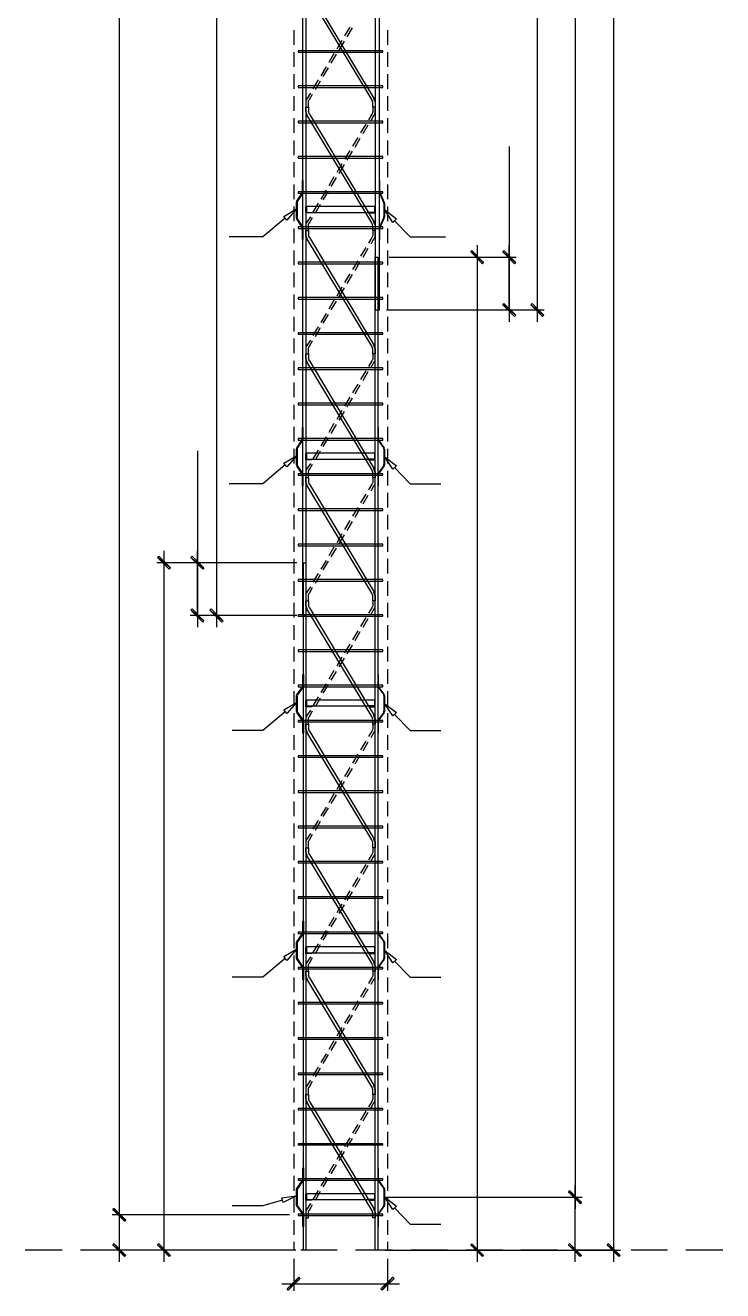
# Model space of a CAD drawing. Extents: x -1 to 315, y 0 to 224.
# Drawn here: x 142.7 to 174.1, y 40.4 to 97.4 of the extents above; entities that cross this region are included whole.
import ezdxf

# ---------------------------------------------------------------- set-up
doc = ezdxf.new("R2010")
doc.units = 0
doc.header["$MEASUREMENT"] = 0
doc.layers.add('UNDERLAY', color=8, linetype='Continuous')

msp = doc.modelspace()

# ---------------------------------------------------------------- linework, layer by layer
at = {"layer": 'UNDERLAY'}
for p, q in [((169.213, 206.563), (169.213, 41.723)), ((146.934, 201.534), (146.934, 43.313)), ((167.477, 200.75), (167.477, 44.108)), ((151.325, 133.277), (151.325, 70.296)), ((155.212, 70.833), (155.212, 132.74)), ((155.346, 132.74), (155.346, 70.833)), ((165.774, 116.073), (165.774, 84.061)), ((158.471, 115.546), (158.471, 84.588)), ((158.661, 84.588), (158.661, 115.546)), ((158.315, 94.064), (155.391, 98.925)), ((155.503, 98.958), (158.427, 94.097)), ((154.797, 97.188), (154.797, 96.528)), ((157.329, 97.323), (157.093, 96.931)), ((157.206, 96.886), (157.441, 97.289)), ((159.031, 97.188), (159.031, 96.528)), ((156.97, 96.729), (156.735, 96.337)), ((156.847, 96.292), (157.082, 96.696)), ((154.797, 96.192), (154.797, 95.531)), ((158.818, 96.259), (154.999, 96.259)), ((154.999, 96.259), (154.999, 96.192)), ((154.999, 96.203), (158.818, 96.203)), ((156.612, 96.135), (156.377, 95.732)), ((156.489, 95.699), (156.724, 96.102)), ((158.818, 96.203), (158.818, 96.259)), ((159.031, 96.192), (159.031, 95.531)), ((154.797, 95.206), (154.797, 94.545)), ((156.253, 95.542), (156.018, 95.139)), ((156.13, 95.105), (156.365, 95.497)), ((159.031, 95.206), (159.031, 94.545)), ((158.818, 94.68), (154.999, 94.68)), ((154.999, 94.68), (154.999, 94.601)), ((154.999, 94.612), (158.818, 94.612)), ((155.906, 94.948), (155.66, 94.545)), ((155.772, 94.511), (156.007, 94.904)), ((158.818, 94.612), (158.818, 94.68)), ((154.797, 94.209), (154.797, 93.548)), ((155.358, 94.041), (155.346, 94.008)), ((155.369, 94.075), (155.358, 94.041)), ((155.391, 94.097), (155.369, 94.075)), ((155.548, 94.355), (155.391, 94.097)), ((155.47, 94.008), (155.481, 94.03)), ((155.481, 94.03), (155.503, 94.064)), ((155.503, 94.064), (155.648, 94.31)), ((158.359, 93.934), (158.315, 94.063)), ((158.46, 93.979), (158.415, 94.108)), ((159.031, 94.209), (159.031, 93.548)), ((155.346, 94.008), (155.346, 93.716)), ((155.346, 93.716), (155.458, 93.716)), ((155.346, 93.716), (155.458, 93.716)), ((155.346, 93.503), (155.346, 93.716)), ((155.346, 93.509), (155.391, 93.38)), ((155.447, 93.543), (155.491, 93.414)), ((155.458, 93.974), (155.47, 94.008)), ((155.458, 93.716), (155.458, 93.974)), ((155.458, 93.716), (155.458, 93.537)), ((158.348, 93.47), (158.337, 93.436)), ((158.359, 93.503), (158.348, 93.47)), ((158.359, 93.716), (158.359, 93.929)), ((158.471, 93.716), (158.359, 93.716)), ((158.471, 93.716), (158.359, 93.716)), ((158.359, 93.716), (158.359, 93.503)), ((158.46, 93.425), (158.471, 93.459)), ((158.471, 93.974), (158.471, 93.716)), ((158.471, 93.459), (158.471, 93.716)), ((154.797, 93.224), (154.797, 92.563)), ((158.818, 93.089), (154.999, 93.089)), ((154.999, 93.089), (154.999, 93.022)), ((154.999, 93.022), (158.818, 93.022)), ((158.315, 88.508), (155.391, 93.369)), ((155.503, 93.403), (158.427, 88.542)), ((158.046, 92.954), (157.81, 92.563)), ((157.922, 92.529), (158.158, 92.921)), ((158.315, 93.403), (158.169, 93.156)), ((158.281, 93.122), (158.427, 93.369)), ((158.337, 93.436), (158.315, 93.403)), ((158.427, 93.369), (158.449, 93.391)), ((158.449, 93.391), (158.46, 93.425)), ((158.818, 93.022), (158.818, 93.089)), ((159.031, 93.224), (159.031, 92.563)), ((157.687, 92.361), (157.452, 91.969)), ((157.564, 91.924), (157.799, 92.327)), ((154.797, 92.226), (154.797, 91.566)), ((157.329, 91.767), (157.093, 91.375)), ((159.031, 92.226), (159.031, 91.566)), ((164.508, 91.946), (164.508, 86.973)), ((154.797, 91.241), (154.797, 90.569)), ((158.818, 91.499), (154.999, 91.499)), ((154.999, 91.499), (154.999, 91.431)), ((154.999, 91.431), (158.818, 91.431)), ((157.206, 91.331), (157.441, 91.734)), ((158.818, 91.431), (158.818, 91.499)), ((159.031, 91.241), (159.031, 90.569)), ((156.97, 91.174), (156.735, 90.782)), ((156.847, 90.737), (157.082, 91.14)), ((154.797, 90.244), (154.797, 89.583)), ((155.189, 89.886), (155.189, 90.412)), ((155.189, 90.412), (155.212, 90.412)), ((155.212, 90.412), (155.212, 89.874)), ((156.612, 90.58), (156.377, 90.177)), ((156.489, 90.143), (156.724, 90.546)), ((158.684, 90.412), (158.661, 90.412)), ((158.661, 90.412), (158.661, 89.874)), ((158.684, 89.886), (158.684, 90.412)), ((159.031, 90.244), (159.031, 89.583)), ((154.929, 89.482), (154.921, 89.454)), ((154.932, 89.482), (155.178, 89.863)), ((154.951, 89.471), (154.943, 89.443)), ((155.212, 89.852), (154.954, 89.471)), ((158.818, 89.908), (154.999, 89.908)), ((154.999, 89.908), (154.999, 89.841)), ((154.999, 89.852), (158.818, 89.852)), ((155.17, 89.864), (155.178, 89.891)), ((155.204, 89.852), (155.212, 89.88)), ((156.253, 89.986), (156.018, 89.583)), ((156.13, 89.549), (156.365, 89.942)), ((158.661, 89.88), (158.666, 89.86)), ((158.661, 89.863), (158.863, 89.404)), ((158.684, 89.891), (158.688, 89.871)), ((158.885, 89.415), (158.695, 89.874)), ((158.818, 89.852), (158.818, 89.908)), ((154.349, 88.799), (154.921, 89.146)), ((154.921, 89.146), (154.484, 88.631)), ((154.797, 89.247), (154.797, 88.586)), ((154.921, 88.721), (154.921, 89.449)), ((154.954, 89.438), (154.954, 88.732)), ((155.346, 88.956), (155.346, 89.214)), ((155.346, 89.214), (155.38, 89.214)), ((155.615, 88.956), (155.346, 88.956)), ((158.449, 89.247), (155.38, 89.247)), ((155.38, 89.247), (155.38, 88.978)), ((155.38, 89.214), (155.38, 88.978)), ((155.38, 88.978), (155.615, 88.978)), ((155.514, 88.978), (158.449, 88.978)), ((155.615, 88.978), (155.615, 88.956)), ((155.906, 89.392), (155.66, 88.989)), ((155.772, 88.956), (156.007, 89.348)), ((158.449, 88.978), (158.202, 88.978)), ((158.202, 88.978), (158.202, 88.956)), ((158.202, 88.956), (158.471, 88.956)), ((158.449, 88.978), (158.449, 89.247)), ((158.471, 89.214), (158.449, 89.214)), ((158.449, 89.214), (158.449, 88.978)), ((158.471, 88.956), (158.471, 89.214)), ((158.863, 89.398), (158.859, 89.419)), ((158.863, 89.392), (158.863, 88.788)), ((158.885, 89.409), (158.881, 89.43)), ((158.897, 88.777), (158.897, 89.404)), ((159.266, 88.53), (158.897, 89.09)), ((158.897, 89.09), (159.435, 88.687)), ((159.031, 89.247), (159.031, 88.586)), ((154.416, 88.721), (153.408, 87.88)), ((154.484, 88.631), (154.349, 88.799)), ((154.921, 88.726), (154.929, 88.699)), ((155.178, 88.306), (154.932, 88.687)), ((154.943, 88.737), (154.951, 88.71)), ((154.954, 88.699), (155.212, 88.318)), ((158.818, 88.329), (154.999, 88.329)), ((154.999, 88.329), (154.999, 88.25)), ((155.212, 88.301), (155.204, 88.328)), ((155.358, 88.485), (155.346, 88.452)), ((155.346, 88.452), (155.346, 88.161)), ((155.369, 88.519), (155.358, 88.485)), ((155.391, 88.542), (155.369, 88.519)), ((155.548, 88.788), (155.391, 88.542)), ((155.458, 88.407), (155.47, 88.452)), ((155.458, 88.161), (155.458, 88.407)), ((155.47, 88.452), (155.481, 88.474)), ((155.481, 88.474), (155.503, 88.508)), ((155.503, 88.508), (155.648, 88.754)), ((158.359, 88.379), (158.315, 88.508)), ((158.359, 88.161), (158.359, 88.374)), ((158.46, 88.424), (158.415, 88.553)), ((158.471, 88.418), (158.471, 88.161)), ((158.863, 88.766), (158.661, 88.318)), ((158.695, 88.306), (158.885, 88.754)), ((158.818, 88.261), (158.818, 88.329)), ((158.859, 88.773), (158.863, 88.793)), ((158.881, 88.762), (158.885, 88.782)), ((159.435, 88.687), (159.266, 88.53)), ((159.345, 88.609), (160.039, 87.88)), ((153.408, 87.88), (151.885, 87.88)), ((154.797, 88.261), (154.797, 87.601)), ((154.999, 88.261), (158.818, 88.261)), ((155.178, 88.289), (155.17, 88.317)), ((155.189, 87.757), (155.189, 88.284)), ((155.212, 87.757), (155.189, 87.757)), ((155.212, 88.295), (155.212, 87.757)), ((155.346, 88.161), (155.458, 88.161)), ((155.346, 88.161), (155.458, 88.161)), ((155.346, 87.937), (155.346, 88.161)), ((155.346, 87.942), (155.391, 87.813)), ((158.315, 82.952), (155.391, 87.813)), ((155.447, 87.987), (155.491, 87.858)), ((155.458, 88.161), (155.458, 87.982)), ((155.503, 87.847), (158.427, 82.986)), ((158.315, 87.847), (158.169, 87.601)), ((158.281, 87.567), (158.427, 87.813)), ((158.337, 87.88), (158.315, 87.847)), ((158.359, 87.948), (158.337, 87.88)), ((158.471, 88.161), (158.359, 88.161)), ((158.471, 88.161), (158.359, 88.161)), ((158.359, 88.161), (158.359, 87.948)), ((158.427, 87.813), (158.449, 87.836)), ((158.449, 87.836), (158.46, 87.869)), ((158.46, 87.869), (158.471, 87.903)), ((158.471, 87.903), (158.471, 88.161)), ((158.666, 88.321), (158.661, 88.301)), ((158.661, 88.295), (158.661, 87.757)), ((158.661, 87.757), (158.684, 87.757)), ((158.688, 88.309), (158.684, 88.289)), ((158.684, 87.757), (158.684, 88.284)), ((159.031, 88.261), (159.031, 87.601)), ((160.039, 87.88), (161.63, 87.88)), ((154.797, 87.265), (154.797, 86.604)), ((158.046, 87.399), (157.81, 87.007)), ((157.922, 86.973), (158.158, 87.365)), ((159.031, 87.265), (159.031, 86.604)), ((162.772, 87.209), (162.828, 87.265)), ((163.355, 86.727), (162.772, 87.209)), ((162.772, 87.209), (163.299, 86.671)), ((163.355, 86.727), (162.772, 87.209)), ((162.828, 87.265), (163.355, 86.727)), ((163.063, 87.5), (163.063, 41.723)), ((164.273, 87.265), (164.217, 87.209)), ((164.217, 87.209), (164.8, 86.727)), ((164.217, 87.209), (164.8, 86.727)), ((164.744, 86.671), (164.217, 87.209)), ((164.8, 86.727), (164.273, 87.265)), ((164.508, 86.973), (164.508, 87.5)), ((158.818, 86.738), (154.999, 86.738)), ((154.999, 86.738), (154.999, 86.671)), ((154.999, 86.671), (158.818, 86.671)), ((157.687, 86.805), (157.452, 86.413)), ((157.564, 86.368), (157.799, 86.772)), ((158.471, 42.249), (158.471, 86.973)), ((158.471, 86.973), (158.583, 86.973)), ((158.583, 86.973), (158.583, 42.249)), ((158.818, 86.671), (158.818, 86.738)), ((159.099, 86.973), (163.388, 86.973)), ((159.099, 86.973), (164.822, 86.973)), ((163.299, 86.671), (163.355, 86.727)), ((164.508, 86.973), (164.508, 84.588)), ((164.508, 84.588), (164.508, 86.973)), ((164.8, 86.727), (164.744, 86.671)), ((154.797, 86.279), (154.797, 85.618)), ((157.329, 86.212), (157.093, 85.82)), ((157.206, 85.775), (157.441, 86.178)), ((159.031, 86.279), (159.031, 85.618)), ((156.97, 85.618), (156.735, 85.215)), ((156.847, 85.181), (157.082, 85.585)), ((154.797, 85.282), (154.797, 84.622)), ((158.818, 85.148), (154.999, 85.148)), ((154.999, 85.148), (154.999, 85.08)), ((154.999, 85.08), (158.818, 85.08)), ((156.612, 85.025), (156.377, 84.622)), ((156.489, 84.588), (156.724, 84.98)), ((158.818, 85.08), (158.818, 85.148)), ((159.031, 85.282), (159.031, 84.622)), ((156.253, 84.431), (156.018, 84.027)), ((156.13, 83.994), (156.365, 84.386)), ((158.471, 84.588), (158.661, 84.588)), ((158.986, 84.588), (166.087, 84.588)), ((158.986, 84.588), (164.822, 84.588)), ((164.217, 84.823), (164.273, 84.879)), ((164.8, 84.352), (164.217, 84.823)), ((164.217, 84.823), (164.744, 84.297)), ((164.8, 84.352), (164.217, 84.823)), ((164.273, 84.879), (164.8, 84.352)), ((164.508, 84.588), (164.508, 84.061)), ((164.744, 84.297), (164.8, 84.352)), ((165.539, 84.879), (165.483, 84.823)), ((165.483, 84.823), (166.065, 84.352)), ((165.483, 84.823), (166.065, 84.352)), ((166.009, 84.297), (165.483, 84.823)), ((166.065, 84.352), (165.539, 84.879)), ((166.065, 84.352), (166.009, 84.297)), ((154.797, 84.285), (154.797, 83.625)), ((155.906, 83.826), (155.66, 83.434)), ((155.772, 83.4), (156.007, 83.792)), ((159.031, 84.285), (159.031, 83.625)), ((154.797, 83.3), (154.797, 82.639)), ((158.818, 83.557), (154.999, 83.557)), ((154.999, 83.557), (154.999, 83.49)), ((154.999, 83.501), (158.818, 83.501)), ((155.548, 83.232), (155.391, 82.986)), ((155.503, 82.952), (155.648, 83.199)), ((158.818, 83.501), (158.818, 83.557)), ((159.031, 83.3), (159.031, 82.639)), ((155.358, 82.93), (155.346, 82.896)), ((155.346, 82.896), (155.346, 82.605)), ((155.369, 82.963), (155.358, 82.93)), ((155.391, 82.986), (155.369, 82.963)), ((155.458, 82.852), (155.481, 82.919)), ((155.458, 82.605), (155.458, 82.852)), ((155.481, 82.919), (155.503, 82.952)), ((158.359, 82.823), (158.315, 82.952)), ((158.359, 82.605), (158.359, 82.818)), ((158.46, 82.868), (158.415, 82.997)), ((158.471, 82.863), (158.471, 82.605)), ((154.797, 82.303), (154.797, 81.642)), ((155.346, 82.605), (155.458, 82.605)), ((155.346, 82.605), (155.458, 82.605)), ((155.346, 82.381), (155.346, 82.605)), ((155.346, 82.387), (155.391, 82.258)), ((158.315, 77.397), (155.391, 82.258)), ((155.447, 82.431), (155.491, 82.303)), ((155.458, 82.605), (155.458, 82.426)), ((155.503, 82.291), (158.427, 77.43)), ((158.315, 82.291), (158.169, 82.045)), ((158.281, 82.012), (158.427, 82.258)), ((158.337, 82.325), (158.315, 82.291)), ((158.348, 82.348), (158.337, 82.325)), ((158.359, 82.392), (158.348, 82.348)), ((158.471, 82.605), (158.359, 82.605)), ((158.471, 82.605), (158.359, 82.605)), ((158.359, 82.605), (158.359, 82.392)), ((158.427, 82.258), (158.449, 82.28)), ((158.449, 82.28), (158.471, 82.348)), ((158.471, 82.348), (158.471, 82.605)), ((159.031, 82.303), (159.031, 81.642)), ((158.818, 81.978), (154.999, 81.978)), ((154.999, 81.978), (154.999, 81.899)), ((154.999, 81.91), (158.818, 81.91)), ((158.046, 81.843), (157.81, 81.451)), ((157.922, 81.407), (158.158, 81.81)), ((158.818, 81.91), (158.818, 81.978)), ((154.797, 81.317), (154.797, 80.656)), ((157.687, 81.25), (157.452, 80.858)), ((157.564, 80.813), (157.799, 81.216)), ((159.031, 81.317), (159.031, 80.656)), ((158.818, 80.387), (154.999, 80.387)), ((154.999, 80.387), (154.999, 80.32)), ((157.329, 80.656), (157.093, 80.253)), ((157.206, 80.22), (157.441, 80.623)), ((158.818, 80.32), (158.818, 80.387)), ((154.797, 80.32), (154.797, 79.659)), ((154.999, 80.32), (158.818, 80.32)), ((156.97, 80.063), (156.735, 79.659)), ((156.847, 79.625), (157.082, 80.018)), ((159.031, 80.32), (159.031, 79.659)), ((154.797, 79.323), (154.797, 78.663)), ((155.189, 78.775), (155.189, 79.301)), ((155.189, 79.301), (155.212, 79.301)), ((155.212, 79.301), (155.212, 78.763)), ((156.612, 79.469), (156.377, 79.066)), ((156.489, 79.032), (156.724, 79.424)), ((158.617, 79.301), (158.583, 79.301)), ((158.583, 79.301), (158.583, 78.763)), ((158.617, 78.775), (158.617, 79.301)), ((159.031, 79.323), (159.031, 78.663)), ((154.932, 78.371), (155.178, 78.752)), ((155.212, 78.741), (154.954, 78.36)), ((158.818, 78.797), (154.999, 78.797)), ((154.999, 78.797), (154.999, 78.73)), ((154.999, 78.73), (158.818, 78.73)), ((155.17, 78.753), (155.178, 78.78)), ((155.204, 78.741), (155.212, 78.769)), ((156.253, 78.875), (156.018, 78.472)), ((156.13, 78.438), (156.365, 78.83)), ((158.583, 78.769), (158.592, 78.74)), ((158.594, 78.741), (158.852, 78.36)), ((158.605, 78.78), (158.615, 78.751)), ((158.885, 78.371), (158.617, 78.752)), ((158.818, 78.73), (158.818, 78.797)), ((150.463, 78.237), (150.463, 73.208)), ((154.797, 78.338), (154.797, 77.677)), ((154.929, 78.37), (154.921, 78.343)), ((154.921, 77.61), (154.921, 78.338)), ((154.951, 78.36), (154.943, 78.332)), ((154.954, 78.327), (154.954, 77.621)), ((155.346, 77.845), (155.346, 78.103)), ((155.346, 78.103), (155.38, 78.103)), ((158.449, 78.136), (155.38, 78.136)), ((155.38, 78.136), (155.38, 77.867)), ((155.38, 78.103), (155.38, 77.867)), ((155.906, 78.27), (155.66, 77.879)), ((155.772, 77.845), (156.007, 78.237)), ((158.449, 77.867), (158.449, 78.136)), ((158.471, 78.103), (158.449, 78.103)), ((158.449, 78.103), (158.449, 77.867)), ((158.471, 77.845), (158.471, 78.103)), ((158.863, 78.332), (158.854, 78.361)), ((158.863, 78.327), (158.863, 77.621)), ((158.885, 78.343), (158.877, 78.372)), ((158.897, 77.61), (158.897, 78.338)), ((159.031, 78.338), (159.031, 77.677)), ((154.416, 77.61), (153.408, 76.758)), ((154.349, 77.688), (154.921, 78.024)), ((154.484, 77.52), (154.349, 77.688)), ((154.921, 78.024), (154.484, 77.52)), ((154.921, 77.615), (154.929, 77.588)), ((155.178, 77.195), (154.932, 77.576)), ((154.943, 77.626), (154.951, 77.599)), ((154.954, 77.587), (155.212, 77.206)), ((155.615, 77.845), (155.346, 77.845)), ((155.38, 77.867), (155.615, 77.867)), ((155.548, 77.677), (155.391, 77.43)), ((155.503, 77.397), (155.648, 77.643)), ((155.514, 77.867), (158.449, 77.867)), ((155.615, 77.867), (155.615, 77.845)), ((158.449, 77.867), (158.202, 77.867)), ((158.202, 77.867), (158.202, 77.845)), ((158.202, 77.845), (158.471, 77.845)), ((158.852, 77.587), (158.594, 77.206)), ((158.617, 77.195), (158.885, 77.576)), ((158.854, 77.597), (158.863, 77.626)), ((158.877, 77.587), (158.885, 77.615)), ((159.266, 77.419), (158.897, 77.968)), ((158.897, 77.968), (159.435, 77.565)), ((159.435, 77.565), (159.266, 77.419)), ((154.797, 77.341), (154.797, 76.68)), ((158.818, 77.206), (154.999, 77.206)), ((154.999, 77.206), (154.999, 77.139)), ((154.999, 77.15), (158.818, 77.15)), ((155.178, 77.178), (155.17, 77.205)), ((155.189, 76.646), (155.189, 77.173)), ((155.212, 77.19), (155.204, 77.217)), ((155.212, 77.184), (155.212, 76.646)), ((155.358, 77.374), (155.346, 77.341)), ((155.346, 77.341), (155.346, 77.049)), ((155.346, 77.049), (155.458, 77.049)), ((155.346, 77.049), (155.458, 77.049)), ((155.346, 76.825), (155.346, 77.049)), ((155.369, 77.408), (155.358, 77.374)), ((155.391, 77.43), (155.369, 77.408)), ((155.458, 77.296), (155.481, 77.363)), ((155.458, 77.049), (155.458, 77.296)), ((155.458, 77.049), (155.458, 76.87)), ((155.481, 77.363), (155.503, 77.397)), ((158.359, 77.268), (158.315, 77.397)), ((158.359, 77.049), (158.359, 77.263)), ((158.471, 77.049), (158.359, 77.049)), ((158.471, 77.049), (158.359, 77.049)), ((158.359, 77.049), (158.359, 76.825)), ((158.46, 77.302), (158.415, 77.43)), ((158.471, 77.296), (158.471, 77.049)), ((158.471, 76.792), (158.471, 77.049)), ((158.592, 77.218), (158.583, 77.19)), ((158.583, 77.184), (158.583, 76.646)), ((158.615, 77.207), (158.605, 77.178)), ((158.617, 76.646), (158.617, 77.173)), ((158.818, 77.15), (158.818, 77.206)), ((159.031, 77.341), (159.031, 76.68)), ((159.345, 77.498), (160.039, 76.758)), ((153.408, 76.758), (151.885, 76.758)), ((155.212, 76.646), (155.189, 76.646)), ((155.346, 76.831), (155.391, 76.702)), ((158.315, 71.841), (155.391, 76.702)), ((155.447, 76.876), (155.491, 76.747)), ((155.503, 76.736), (158.427, 71.875)), ((158.315, 76.736), (158.169, 76.49)), ((158.281, 76.445), (158.427, 76.702)), ((158.337, 76.77), (158.315, 76.736)), ((158.348, 76.792), (158.337, 76.77)), ((158.359, 76.825), (158.348, 76.792)), ((158.427, 76.702), (158.449, 76.725)), ((158.449, 76.725), (158.471, 76.792)), ((158.583, 76.646), (158.617, 76.646)), ((160.039, 76.758), (161.428, 76.758)), ((154.797, 76.355), (154.797, 75.694)), ((158.046, 76.288), (157.81, 75.896)), ((157.922, 75.851), (158.158, 76.254)), ((159.031, 76.355), (159.031, 75.694)), ((154.797, 75.358), (154.797, 74.698)), ((158.818, 75.627), (154.999, 75.627)), ((154.999, 75.627), (154.999, 75.548)), ((154.999, 75.56), (158.818, 75.56)), ((157.687, 75.694), (157.452, 75.303)), ((157.564, 75.258), (157.799, 75.661)), ((158.818, 75.56), (158.818, 75.627)), ((159.031, 75.358), (159.031, 74.698)), ((157.329, 75.101), (157.093, 74.698)), ((157.206, 74.664), (157.441, 75.067)), ((154.797, 74.373), (154.797, 73.701)), ((156.97, 74.507), (156.735, 74.104)), ((156.847, 74.07), (157.082, 74.462)), ((159.031, 74.373), (159.031, 73.701)), ((148.951, 73.734), (148.951, 41.723)), ((150.463, 73.208), (150.463, 73.734)), ((158.818, 74.036), (154.999, 74.036)), ((154.999, 74.036), (154.999, 73.969)), ((154.999, 73.969), (158.818, 73.969)), ((156.612, 73.913), (156.377, 73.51)), ((156.489, 73.477), (156.724, 73.868)), ((158.818, 73.969), (158.818, 74.036)), ((154.831, 73.208), (148.626, 73.208)), ((148.659, 73.443), (148.716, 73.499)), ((149.242, 72.972), (148.659, 73.443)), ((148.659, 73.443), (149.186, 72.916)), ((149.242, 72.972), (148.659, 73.443)), ((148.716, 73.499), (149.242, 72.972)), ((149.186, 72.916), (149.242, 72.972)), ((154.943, 73.208), (150.138, 73.208)), ((150.228, 73.499), (150.161, 73.443)), ((150.161, 73.443), (150.754, 72.972)), ((150.161, 73.443), (150.754, 72.972)), ((150.698, 72.916), (150.161, 73.443)), ((150.754, 72.972), (150.228, 73.499)), ((150.463, 73.208), (150.463, 70.833)), ((150.463, 70.833), (150.463, 73.208)), ((150.754, 72.972), (150.698, 72.916)), ((154.797, 73.376), (154.797, 72.715)), ((155.234, 73.208), (155.346, 73.208)), ((155.234, 42.249), (155.234, 73.208)), ((155.346, 73.208), (155.346, 42.249)), ((156.253, 73.308), (156.018, 72.916)), ((156.13, 72.883), (156.365, 73.275)), ((159.031, 73.376), (159.031, 72.715)), ((154.797, 72.379), (154.797, 71.718)), ((158.818, 72.446), (154.999, 72.446)), ((154.999, 72.446), (154.999, 72.379)), ((154.999, 72.379), (158.818, 72.379)), ((155.906, 72.715), (155.66, 72.323)), ((155.772, 72.289), (156.007, 72.681)), ((158.818, 72.379), (158.818, 72.446)), ((159.031, 72.379), (159.031, 71.718)), ((155.358, 71.819), (155.346, 71.774)), ((155.369, 71.841), (155.358, 71.819)), ((155.391, 71.875), (155.369, 71.841)), ((155.548, 72.121), (155.391, 71.875)), ((155.458, 71.741), (155.481, 71.808)), ((155.481, 71.808), (155.503, 71.841)), ((155.503, 71.841), (155.648, 72.088)), ((158.359, 71.712), (158.315, 71.841)), ((158.46, 71.746), (158.415, 71.875)), ((154.797, 71.393), (154.797, 70.732)), ((155.346, 71.774), (155.346, 71.494)), ((155.346, 71.494), (155.458, 71.494)), ((155.346, 71.494), (155.458, 71.494)), ((155.346, 71.27), (155.346, 71.494)), ((155.346, 71.276), (155.391, 71.147)), ((155.447, 71.32), (155.491, 71.192)), ((155.458, 71.494), (155.458, 71.741)), ((155.458, 71.494), (155.458, 71.315)), ((158.359, 71.27), (158.337, 71.203)), ((158.359, 71.494), (158.359, 71.707)), ((158.471, 71.494), (158.359, 71.494)), ((158.471, 71.494), (158.359, 71.494)), ((158.359, 71.494), (158.359, 71.27)), ((158.449, 71.169), (158.471, 71.236)), ((158.471, 71.741), (158.471, 71.494)), ((158.471, 71.236), (158.471, 71.494)), ((159.031, 71.393), (159.031, 70.732)), ((154.943, 70.833), (150.138, 70.833)), ((150.161, 71.068), (150.228, 71.125)), ((150.754, 70.587), (150.161, 71.068)), ((150.161, 71.068), (150.698, 70.531)), ((150.754, 70.587), (150.161, 71.068)), ((150.228, 71.125), (150.754, 70.587)), ((150.463, 70.833), (150.463, 70.296)), ((154.943, 70.833), (151.001, 70.833)), ((151.079, 71.125), (151.023, 71.068)), ((151.023, 71.068), (151.616, 70.587)), ((151.023, 71.068), (151.616, 70.587)), ((151.56, 70.531), (151.023, 71.068)), ((151.616, 70.587), (151.079, 71.125)), ((158.818, 70.856), (154.999, 70.856)), ((154.999, 70.856), (154.999, 70.788)), ((154.999, 70.8), (158.818, 70.8)), ((155.346, 70.833), (155.212, 70.833)), ((158.315, 66.286), (155.391, 71.136)), ((155.503, 71.181), (158.427, 66.319)), ((158.046, 70.732), (157.81, 70.34)), ((157.922, 70.296), (158.158, 70.699)), ((158.315, 71.181), (158.169, 70.934)), ((158.281, 70.889), (158.427, 71.136)), ((158.337, 71.203), (158.315, 71.181)), ((158.427, 71.136), (158.449, 71.169)), ((158.818, 70.8), (158.818, 70.856)), ((150.698, 70.531), (150.754, 70.587)), ((151.616, 70.587), (151.56, 70.531)), ((154.797, 70.396), (154.797, 69.736)), ((157.687, 70.139), (157.452, 69.736)), ((157.564, 69.702), (157.799, 70.105)), ((159.031, 70.396), (159.031, 69.736)), ((157.329, 69.545), (157.093, 69.142)), ((154.797, 69.411), (154.797, 68.75)), ((158.818, 69.276), (154.999, 69.276)), ((154.999, 69.276), (154.999, 69.209)), ((154.999, 69.209), (158.818, 69.209)), ((156.97, 68.951), (156.735, 68.548)), ((157.206, 69.108), (157.441, 69.5)), ((158.818, 69.209), (158.818, 69.276)), ((159.031, 69.411), (159.031, 68.75)), ((154.797, 68.414), (154.797, 67.753)), ((156.847, 68.515), (157.082, 68.907)), ((159.031, 68.414), (159.031, 67.753)), ((155.201, 67.663), (155.201, 68.179)), ((155.201, 68.179), (155.234, 68.179)), ((155.234, 68.179), (155.234, 67.652)), ((156.612, 68.346), (156.377, 67.955)), ((156.489, 67.921), (156.724, 68.313)), ((158.617, 68.179), (158.583, 68.179)), ((158.583, 68.179), (158.583, 67.652)), ((158.617, 67.663), (158.617, 68.179)), ((154.797, 67.417), (154.797, 66.756)), ((154.929, 67.261), (154.921, 67.232)), ((154.932, 67.26), (155.201, 67.63)), ((154.952, 67.25), (154.943, 67.221)), ((155.223, 67.619), (154.965, 67.249)), ((158.818, 67.686), (154.999, 67.686)), ((154.999, 67.686), (154.999, 67.619)), ((154.999, 67.619), (158.818, 67.619)), ((155.192, 67.64), (155.201, 67.669)), ((155.214, 67.629), (155.223, 67.658)), ((156.253, 67.753), (156.018, 67.361)), ((156.13, 67.327), (156.365, 67.719)), ((158.583, 67.658), (158.592, 67.629)), ((158.594, 67.619), (158.852, 67.249)), ((158.605, 67.669), (158.615, 67.64)), ((158.885, 67.26), (158.617, 67.63)), ((158.818, 67.619), (158.818, 67.686)), ((158.863, 67.221), (158.854, 67.25)), ((158.885, 67.232), (158.877, 67.261)), ((159.031, 67.417), (159.031, 66.756)), ((154.349, 66.577), (154.921, 66.913)), ((154.921, 66.913), (154.484, 66.409)), ((154.921, 66.499), (154.921, 67.226)), ((154.954, 67.215), (154.954, 66.51)), ((155.346, 66.723), (155.346, 66.991)), ((155.346, 66.991), (155.38, 66.991)), ((155.615, 66.723), (155.346, 66.723)), ((158.449, 67.014), (155.38, 67.014)), ((155.38, 67.014), (155.38, 66.756)), ((155.38, 66.991), (155.38, 66.756)), ((155.38, 66.756), (155.615, 66.756)), ((155.514, 66.756), (158.449, 66.756)), ((155.615, 66.756), (155.615, 66.723)), ((155.906, 67.159), (155.66, 66.767)), ((155.772, 66.734), (156.007, 67.126)), ((158.449, 66.756), (158.202, 66.756)), ((158.202, 66.756), (158.202, 66.723)), ((158.202, 66.723), (158.471, 66.723)), ((158.449, 66.756), (158.449, 67.014)), ((158.471, 66.991), (158.449, 66.991)), ((158.449, 66.991), (158.449, 66.756)), ((158.471, 66.723), (158.471, 66.991)), ((158.863, 67.215), (158.863, 66.51)), ((158.897, 66.499), (158.897, 67.226)), ((159.266, 66.308), (158.897, 66.857)), ((158.897, 66.857), (159.435, 66.454)), ((154.416, 66.487), (153.408, 65.647)), ((154.484, 66.409), (154.349, 66.577)), ((154.797, 66.431), (154.797, 65.77)), ((154.921, 66.504), (154.929, 66.475)), ((155.201, 66.084), (154.932, 66.465)), ((154.943, 66.516), (154.952, 66.487)), ((154.965, 66.476), (155.223, 66.095)), ((155.358, 66.252), (155.346, 66.219)), ((155.346, 66.219), (155.346, 65.939)), ((155.369, 66.286), (155.358, 66.252)), ((155.391, 66.319), (155.369, 66.286)), ((155.548, 66.566), (155.391, 66.319)), ((155.458, 66.185), (155.47, 66.219)), ((155.458, 65.939), (155.458, 66.185)), ((155.47, 66.219), (155.481, 66.252)), ((155.481, 66.252), (155.503, 66.286)), ((155.503, 66.286), (155.648, 66.532)), ((158.359, 66.157), (158.315, 66.285)), ((158.359, 65.939), (158.359, 66.151)), ((158.46, 66.191), (158.415, 66.319)), ((158.471, 66.185), (158.471, 65.939)), ((158.852, 66.476), (158.594, 66.095)), ((158.617, 66.084), (158.885, 66.465)), ((158.854, 66.487), (158.863, 66.515)), ((158.877, 66.475), (158.885, 66.504)), ((159.031, 66.431), (159.031, 65.77)), ((159.435, 66.454), (159.266, 66.308)), ((159.345, 66.375), (160.039, 65.647)), ((153.408, 65.647), (152.02, 65.647)), ((158.818, 66.095), (154.999, 66.095)), ((154.999, 66.095), (154.999, 66.028)), ((154.999, 66.039), (158.818, 66.039)), ((155.201, 66.056), (155.192, 66.085)), ((155.201, 65.536), (155.201, 66.051)), ((155.234, 65.536), (155.201, 65.536)), ((155.223, 66.067), (155.214, 66.096)), ((155.234, 66.062), (155.234, 65.536)), ((155.346, 65.939), (155.458, 65.939)), ((155.346, 65.939), (155.458, 65.939)), ((155.346, 65.714), (155.346, 65.939)), ((155.346, 65.72), (155.391, 65.592)), ((158.315, 60.73), (155.391, 65.58)), ((155.447, 65.754), (155.491, 65.625)), ((155.458, 65.939), (155.458, 65.748)), ((155.503, 65.625), (158.427, 60.764)), ((158.315, 65.625), (158.169, 65.379)), ((158.281, 65.334), (158.427, 65.58)), ((158.337, 65.647), (158.315, 65.625)), ((158.359, 65.714), (158.337, 65.647)), ((158.471, 65.939), (158.359, 65.939)), ((158.471, 65.939), (158.359, 65.939)), ((158.359, 65.939), (158.359, 65.714)), ((158.427, 65.58), (158.449, 65.614)), ((158.449, 65.614), (158.471, 65.681)), ((158.471, 65.681), (158.471, 65.939)), ((158.592, 66.096), (158.583, 66.067)), ((158.583, 66.062), (158.583, 65.536)), ((158.583, 65.536), (158.617, 65.536)), ((158.615, 66.085), (158.605, 66.056)), ((158.617, 65.536), (158.617, 66.051)), ((158.818, 66.039), (158.818, 66.095)), ((160.039, 65.647), (161.428, 65.647)), ((154.797, 65.434), (154.797, 64.774)), ((158.046, 65.177), (157.81, 64.774)), ((157.922, 64.74), (158.158, 65.143)), ((159.031, 65.434), (159.031, 64.774)), ((154.797, 64.449), (154.797, 63.788)), ((158.818, 64.505), (154.999, 64.505)), ((154.999, 64.505), (154.999, 64.438)), ((154.999, 64.449), (158.818, 64.449)), ((157.687, 64.583), (157.452, 64.18)), ((157.564, 64.146), (157.799, 64.539)), ((158.818, 64.449), (158.818, 64.505)), ((159.031, 64.449), (159.031, 63.788)), ((157.329, 63.989), (157.093, 63.586)), ((157.206, 63.553), (157.441, 63.944)), ((154.797, 63.452), (154.797, 62.791)), ((156.97, 63.385), (156.735, 62.993)), ((156.847, 62.959), (157.082, 63.351)), ((159.031, 63.452), (159.031, 62.791)), ((158.818, 62.926), (154.999, 62.926)), ((154.999, 62.926), (154.999, 62.858)), ((154.999, 62.858), (158.818, 62.858)), ((156.612, 62.791), (156.377, 62.399)), ((156.489, 62.365), (156.724, 62.757)), ((158.818, 62.858), (158.818, 62.926)), ((154.797, 62.455), (154.797, 61.794)), ((156.253, 62.198), (156.018, 61.806)), ((156.13, 61.772), (156.365, 62.164)), ((159.031, 62.455), (159.031, 61.794)), ((155.906, 61.604), (155.66, 61.212)), ((155.772, 61.167), (156.007, 61.57)), ((154.797, 61.469), (154.797, 60.809)), ((158.818, 61.335), (154.999, 61.335)), ((154.999, 61.335), (154.999, 61.268)), ((154.999, 61.268), (158.818, 61.268)), ((155.548, 61.01), (155.391, 60.764)), ((155.503, 60.73), (155.648, 60.977)), ((158.818, 61.268), (158.818, 61.335)), ((159.031, 61.469), (159.031, 60.809)), ((154.797, 60.472), (154.797, 59.812)), ((155.358, 60.697), (155.346, 60.663)), ((155.346, 60.663), (155.346, 60.372)), ((155.369, 60.73), (155.358, 60.697)), ((155.391, 60.764), (155.369, 60.73)), ((155.458, 60.629), (155.47, 60.663)), ((155.458, 60.372), (155.458, 60.629)), ((155.47, 60.663), (155.481, 60.697)), ((155.481, 60.697), (155.503, 60.73)), ((158.359, 60.601), (158.315, 60.73)), ((158.359, 60.372), (158.359, 60.596)), ((158.46, 60.635), (158.415, 60.764)), ((158.471, 60.629), (158.471, 60.372)), ((159.031, 60.472), (159.031, 59.812)), ((155.346, 60.372), (155.458, 60.372)), ((155.346, 60.372), (155.458, 60.372)), ((155.346, 60.159), (155.346, 60.372)), ((155.346, 60.164), (155.391, 60.036)), ((158.315, 55.175), (155.391, 60.024)), ((155.447, 60.198), (155.491, 60.07)), ((155.458, 60.372), (155.458, 60.192)), ((155.503, 60.069), (158.427, 55.208)), ((158.315, 60.069), (158.169, 59.823)), ((158.281, 59.778), (158.427, 60.024)), ((158.337, 60.092), (158.315, 60.069)), ((158.359, 60.159), (158.337, 60.092)), ((158.471, 60.372), (158.359, 60.372)), ((158.471, 60.372), (158.359, 60.372)), ((158.359, 60.372), (158.359, 60.159)), ((158.427, 60.024), (158.449, 60.058)), ((158.449, 60.058), (158.471, 60.125)), ((158.471, 60.125), (158.471, 60.372)), ((154.797, 59.487), (154.797, 58.826)), ((158.818, 59.744), (154.999, 59.744)), ((154.999, 59.744), (154.999, 59.677)), ((154.999, 59.689), (158.818, 59.689)), ((158.046, 59.622), (157.81, 59.218)), ((157.922, 59.184), (158.158, 59.588)), ((158.818, 59.689), (158.818, 59.744)), ((159.031, 59.487), (159.031, 58.826)), ((157.687, 59.027), (157.452, 58.624)), ((157.564, 58.591), (157.799, 58.983)), ((154.797, 58.49), (154.797, 57.829)), ((158.818, 58.154), (154.999, 58.154)), ((154.999, 58.154), (154.999, 58.087)), ((157.329, 58.434), (157.093, 58.031)), ((157.206, 57.997), (157.441, 58.389)), ((158.818, 58.098), (158.818, 58.154)), ((159.031, 58.49), (159.031, 57.829)), ((154.999, 58.098), (158.818, 58.098)), ((156.97, 57.829), (156.735, 57.437)), ((156.847, 57.404), (157.082, 57.796)), ((154.797, 57.504), (154.797, 56.843)), ((155.201, 56.552), (155.201, 57.067)), ((155.201, 57.067), (155.234, 57.067)), ((155.234, 57.067), (155.234, 56.541)), ((156.612, 57.235), (156.377, 56.843)), ((156.489, 56.81), (156.724, 57.202)), ((158.617, 57.067), (158.583, 57.067)), ((158.583, 57.067), (158.583, 56.541)), ((158.617, 56.552), (158.617, 57.067)), ((159.031, 57.504), (159.031, 56.843)), ((154.797, 56.507), (154.797, 55.847)), ((154.932, 56.138), (155.201, 56.519)), ((155.223, 56.507), (154.965, 56.127)), ((158.818, 56.575), (154.999, 56.575)), ((154.999, 56.575), (154.999, 56.507)), ((154.999, 56.507), (158.818, 56.507)), ((155.192, 56.529), (155.201, 56.558)), ((155.214, 56.518), (155.223, 56.547)), ((156.253, 56.642), (156.018, 56.25)), ((156.13, 56.205), (156.365, 56.608)), ((158.583, 56.547), (158.592, 56.518)), ((158.594, 56.507), (158.852, 56.127)), ((158.605, 56.558), (158.615, 56.529)), ((158.885, 56.138), (158.617, 56.519)), ((158.818, 56.507), (158.818, 56.575)), ((159.031, 56.507), (159.031, 55.847)), ((154.929, 56.15), (154.921, 56.121)), ((154.921, 55.376), (154.921, 56.115)), ((154.952, 56.138), (154.943, 56.11)), ((154.954, 56.104), (154.954, 55.387)), ((155.346, 55.612), (155.346, 55.88)), ((155.346, 55.88), (155.38, 55.88)), ((158.449, 55.903), (155.38, 55.903)), ((155.38, 55.903), (155.38, 55.645)), ((155.38, 55.88), (155.38, 55.645)), ((155.906, 56.048), (155.66, 55.656)), ((155.772, 55.612), (156.007, 56.015)), ((158.449, 55.645), (158.449, 55.903)), ((158.471, 55.88), (158.449, 55.88)), ((158.449, 55.88), (158.449, 55.645)), ((158.471, 55.612), (158.471, 55.88)), ((158.863, 56.11), (158.854, 56.139)), ((158.863, 56.104), (158.863, 55.387)), ((158.885, 56.121), (158.877, 56.15)), ((158.897, 55.376), (158.897, 56.115)), ((154.416, 55.376), (153.408, 54.536)), ((154.349, 55.466), (154.921, 55.802)), ((154.484, 55.298), (154.349, 55.466)), ((154.921, 55.802), (154.484, 55.298)), ((154.797, 55.511), (154.797, 54.85)), ((154.921, 55.382), (154.929, 55.353)), ((155.201, 54.973), (154.932, 55.354)), ((154.943, 55.393), (154.952, 55.364)), ((154.965, 55.365), (155.223, 54.984)), ((155.615, 55.612), (155.346, 55.612)), ((155.38, 55.645), (155.615, 55.645)), ((155.548, 55.455), (155.391, 55.208)), ((155.503, 55.175), (155.648, 55.421)), ((155.514, 55.645), (158.449, 55.645)), ((155.615, 55.645), (155.615, 55.612)), ((158.449, 55.645), (158.202, 55.645)), ((158.202, 55.645), (158.202, 55.612)), ((158.202, 55.612), (158.471, 55.612)), ((158.852, 55.365), (158.594, 54.984)), ((158.617, 54.973), (158.885, 55.354)), ((158.854, 55.365), (158.863, 55.393)), ((158.877, 55.353), (158.885, 55.382)), ((159.266, 55.186), (158.897, 55.746)), ((158.897, 55.746), (159.435, 55.343)), ((159.031, 55.511), (159.031, 54.85)), ((159.435, 55.343), (159.266, 55.186)), ((158.818, 54.984), (154.999, 54.984)), ((154.999, 54.984), (154.999, 54.917)), ((154.999, 54.917), (158.818, 54.917)), ((155.201, 54.945), (155.192, 54.974)), ((155.201, 54.424), (155.201, 54.939)), ((155.223, 54.956), (155.214, 54.985)), ((155.234, 54.95), (155.234, 54.424)), ((155.358, 55.141), (155.346, 55.107)), ((155.346, 55.107), (155.346, 54.816)), ((155.346, 54.816), (155.458, 54.816)), ((155.346, 54.816), (155.458, 54.816)), ((155.346, 54.603), (155.346, 54.816)), ((155.369, 55.175), (155.358, 55.141)), ((155.391, 55.208), (155.369, 55.175)), ((155.458, 55.074), (155.47, 55.107)), ((155.458, 54.816), (155.458, 55.074)), ((155.458, 54.816), (155.458, 54.637)), ((155.47, 55.107), (155.481, 55.141)), ((155.481, 55.141), (155.503, 55.175)), ((158.359, 55.046), (158.315, 55.174)), ((158.359, 54.816), (158.359, 55.04)), ((158.471, 54.816), (158.359, 54.816)), ((158.471, 54.816), (158.359, 54.816)), ((158.359, 54.816), (158.359, 54.603)), ((158.46, 55.08), (158.415, 55.208)), ((158.471, 55.074), (158.471, 54.816)), ((158.471, 54.57), (158.471, 54.816)), ((158.592, 54.985), (158.583, 54.956)), ((158.583, 54.95), (158.583, 54.424)), ((158.615, 54.974), (158.605, 54.945)), ((158.617, 54.424), (158.617, 54.939)), ((158.818, 54.917), (158.818, 54.984)), ((159.345, 55.264), (160.039, 54.536)), ((153.408, 54.536), (152.02, 54.536)), ((154.797, 54.525), (154.797, 53.864)), ((155.234, 54.424), (155.201, 54.424)), ((155.346, 54.609), (155.391, 54.481)), ((158.315, 49.608), (155.391, 54.469)), ((155.447, 54.642), (155.491, 54.514)), ((155.503, 54.514), (158.427, 49.653)), ((158.315, 54.514), (158.169, 54.256)), ((158.281, 54.223), (158.427, 54.469)), ((158.337, 54.536), (158.315, 54.514)), ((158.359, 54.603), (158.337, 54.536)), ((158.427, 54.469), (158.449, 54.503)), ((158.449, 54.503), (158.471, 54.57)), ((158.583, 54.424), (158.617, 54.424)), ((159.031, 54.525), (159.031, 53.864)), ((160.039, 54.536), (161.428, 54.536)), ((158.046, 54.066), (157.81, 53.663)), ((157.922, 53.629), (158.158, 54.021)), ((154.797, 53.528), (154.797, 52.867)), ((158.818, 53.394), (154.999, 53.394)), ((154.999, 53.394), (154.999, 53.327)), ((154.999, 53.338), (158.818, 53.338)), ((157.687, 53.472), (157.452, 53.069)), ((157.564, 53.035), (157.799, 53.427)), ((158.818, 53.338), (158.818, 53.394)), ((159.031, 53.528), (159.031, 52.867)), ((154.797, 52.543), (154.797, 51.882)), ((157.329, 52.867), (157.093, 52.475)), ((157.206, 52.441), (157.441, 52.834)), ((159.031, 52.543), (159.031, 51.882)), ((156.97, 52.274), (156.735, 51.882)), ((156.847, 51.848), (157.082, 52.24)), ((154.797, 51.545), (154.797, 50.885)), ((158.818, 51.815), (154.999, 51.815)), ((154.999, 51.815), (154.999, 51.736)), ((154.999, 51.747), (158.818, 51.747)), ((156.612, 51.68), (156.377, 51.288)), ((156.489, 51.243), (156.724, 51.646)), ((158.818, 51.747), (158.818, 51.815)), ((159.031, 51.545), (159.031, 50.885)), ((156.253, 51.086), (156.018, 50.695)), ((156.13, 50.65), (156.365, 51.053)), ((154.797, 50.548), (154.797, 49.888)), ((158.818, 50.224), (154.999, 50.224)), ((154.999, 50.224), (154.999, 50.157)), ((154.999, 50.157), (158.818, 50.157)), ((155.906, 50.493), (155.66, 50.101)), ((155.772, 50.056), (156.007, 50.459)), ((158.818, 50.157), (158.818, 50.224)), ((159.031, 50.548), (159.031, 49.888)), ((155.358, 49.585), (155.346, 49.552)), ((155.369, 49.619), (155.358, 49.585)), ((155.391, 49.653), (155.369, 49.619)), ((155.548, 49.899), (155.391, 49.653)), ((155.458, 49.518), (155.481, 49.585)), ((155.481, 49.585), (155.503, 49.608)), ((155.503, 49.608), (155.648, 49.865)), ((158.359, 49.49), (158.315, 49.619)), ((158.46, 49.524), (158.415, 49.652)), ((154.797, 49.563), (154.797, 48.902)), ((155.346, 49.552), (155.346, 49.261)), ((155.346, 49.261), (155.458, 49.261)), ((155.346, 49.261), (155.458, 49.261)), ((155.346, 49.048), (155.346, 49.261)), ((155.346, 49.053), (155.391, 48.925)), ((155.447, 49.087), (155.491, 48.958)), ((155.458, 49.261), (155.458, 49.518)), ((155.458, 49.261), (155.458, 49.081)), ((158.359, 49.048), (158.337, 48.981)), ((158.359, 49.261), (158.359, 49.485)), ((158.471, 49.261), (158.359, 49.261)), ((158.471, 49.261), (158.359, 49.261)), ((158.359, 49.261), (158.359, 49.048)), ((158.46, 48.981), (158.471, 49.014)), ((158.471, 49.518), (158.471, 49.261)), ((158.471, 49.014), (158.471, 49.261)), ((159.031, 49.563), (159.031, 48.902)), ((154.797, 48.566), (154.797, 47.905)), ((158.818, 48.633), (154.999, 48.633)), ((154.999, 48.633), (154.999, 48.566)), ((154.999, 48.566), (158.818, 48.566)), ((158.315, 44.052), (155.391, 48.913)), ((155.503, 48.947), (158.427, 44.097)), ((158.046, 48.51), (157.81, 48.107)), ((157.922, 48.073), (158.158, 48.465)), ((158.315, 48.947), (158.169, 48.701)), ((158.281, 48.667), (158.427, 48.913)), ((158.337, 48.981), (158.315, 48.947)), ((158.427, 48.913), (158.449, 48.947)), ((158.449, 48.947), (158.46, 48.981)), ((158.818, 48.566), (158.818, 48.633)), ((159.031, 48.566), (159.031, 47.905)), ((157.687, 47.905), (157.452, 47.513)), ((157.564, 47.48), (157.799, 47.872)), ((154.797, 47.581), (154.797, 46.92)), ((157.329, 47.312), (157.093, 46.92)), ((159.031, 47.581), (159.031, 46.92)), ((158.818, 47.043), (154.999, 47.043)), ((154.999, 47.043), (154.999, 46.976)), ((154.999, 46.987), (158.818, 46.987)), ((157.206, 46.886), (157.441, 47.278)), ((158.818, 46.987), (158.818, 47.043)), ((154.797, 46.584), (154.797, 45.923)), ((156.97, 46.718), (156.735, 46.326)), ((156.847, 46.293), (157.082, 46.684)), ((159.031, 46.584), (159.031, 45.923)), ((154.797, 45.598), (154.797, 44.926)), ((155.201, 45.441), (155.201, 45.956)), ((155.201, 45.956), (155.234, 45.956)), ((155.234, 45.956), (155.234, 45.43)), ((156.612, 46.125), (156.377, 45.732)), ((156.489, 45.688), (156.724, 46.091)), ((158.617, 45.956), (158.583, 45.956)), ((158.583, 45.956), (158.583, 45.43)), ((158.617, 45.441), (158.617, 45.956)), ((159.031, 45.598), (159.031, 44.926)), ((154.929, 45.039), (154.921, 45.01)), ((154.932, 45.027), (155.201, 45.408)), ((154.952, 45.027), (154.943, 44.999)), ((155.223, 45.397), (154.965, 45.016)), ((158.818, 45.464), (154.999, 45.464)), ((154.999, 45.464), (154.999, 45.385)), ((154.999, 45.397), (158.818, 45.397)), ((155.192, 45.418), (155.201, 45.447)), ((155.214, 45.407), (155.223, 45.436)), ((156.253, 45.531), (156.018, 45.139)), ((156.13, 45.094), (156.365, 45.497)), ((158.583, 45.436), (158.592, 45.407)), ((158.594, 45.397), (158.852, 45.016)), ((158.605, 45.447), (158.615, 45.418)), ((158.885, 45.027), (158.617, 45.408)), ((158.818, 45.397), (158.818, 45.464)), ((158.863, 44.999), (158.854, 45.027)), ((158.885, 45.01), (158.877, 45.038)), ((167.477, 41.723), (167.477, 45.161)), ((154.293, 44.5), (153.408, 44.243)), ((154.26, 44.601), (154.921, 44.691)), ((154.327, 44.4), (154.26, 44.601)), ((154.921, 44.691), (154.327, 44.4)), ((154.797, 44.601), (154.797, 43.941)), ((154.921, 44.265), (154.921, 45.005)), ((154.954, 44.993), (154.954, 44.276)), ((155.346, 44.5), (155.346, 44.769)), ((155.346, 44.769), (155.38, 44.769)), ((155.615, 44.5), (155.346, 44.5)), ((158.449, 44.791), (155.38, 44.791)), ((155.38, 44.791), (155.38, 44.523)), ((155.38, 44.769), (155.38, 44.523)), ((155.38, 44.523), (155.615, 44.523)), ((155.514, 44.523), (158.449, 44.523)), ((155.615, 44.523), (155.615, 44.5)), ((155.906, 44.937), (155.66, 44.534)), ((155.772, 44.5), (156.007, 44.903)), ((158.449, 44.523), (158.202, 44.523)), ((158.202, 44.523), (158.202, 44.5)), ((158.202, 44.5), (158.471, 44.5)), ((158.449, 44.523), (158.449, 44.791)), ((158.471, 44.769), (158.449, 44.769)), ((158.449, 44.769), (158.449, 44.523)), ((158.471, 44.5), (158.471, 44.769)), ((158.863, 44.993), (158.863, 44.276)), ((158.863, 44.635), (167.79, 44.635)), ((158.863, 44.635), (167.79, 44.635)), ((158.897, 44.265), (158.897, 45.005)), ((159.266, 44.075), (158.897, 44.635)), ((158.897, 44.635), (159.435, 44.231)), ((159.031, 44.601), (159.031, 43.941)), ((167.241, 44.926), (167.185, 44.87)), ((167.185, 44.87), (167.241, 44.926)), ((167.185, 44.87), (167.768, 44.4)), ((167.185, 44.87), (167.768, 44.4)), ((167.712, 44.343), (167.185, 44.87)), ((167.768, 44.4), (167.185, 44.87)), ((167.185, 44.87), (167.712, 44.343)), ((167.768, 44.4), (167.185, 44.87)), ((167.768, 44.4), (167.241, 44.926)), ((167.241, 44.926), (167.768, 44.4)), ((146.699, 44.131), (146.643, 44.075)), ((146.643, 44.075), (146.699, 44.131)), ((146.643, 44.075), (147.226, 43.604)), ((146.643, 44.075), (147.226, 43.604)), ((147.17, 43.548), (146.643, 44.075)), ((147.226, 43.604), (146.643, 44.075)), ((146.643, 44.075), (147.17, 43.548)), ((147.226, 43.604), (146.643, 44.075)), ((147.226, 43.604), (146.699, 44.131)), ((146.699, 44.131), (147.226, 43.604)), ((146.934, 44.366), (146.934, 41.723)), ((153.408, 44.243), (152.02, 44.243)), ((154.921, 44.271), (154.929, 44.242)), ((155.201, 43.862), (154.932, 44.243)), ((154.943, 44.282), (154.952, 44.253)), ((154.965, 44.243), (155.223, 43.873)), ((155.358, 44.03), (155.346, 43.996)), ((155.346, 43.996), (155.346, 43.705)), ((155.369, 44.063), (155.358, 44.03)), ((155.391, 44.097), (155.369, 44.063)), ((155.548, 44.343), (155.391, 44.097)), ((155.458, 43.963), (155.481, 44.03)), ((155.458, 43.705), (155.458, 43.963)), ((155.481, 44.03), (155.503, 44.052)), ((155.503, 44.052), (155.648, 44.299)), ((158.359, 43.935), (158.315, 44.063)), ((158.359, 43.705), (158.359, 43.929)), ((158.46, 43.968), (158.415, 44.097)), ((158.471, 43.963), (158.471, 43.705)), ((158.852, 44.243), (158.594, 43.873)), ((158.617, 43.862), (158.885, 44.243)), ((158.854, 44.254), (158.863, 44.282)), ((158.877, 44.242), (158.885, 44.271)), ((159.435, 44.231), (159.266, 44.075)), ((159.345, 44.153), (160.039, 43.425)), ((167.768, 44.4), (167.712, 44.343)), ((167.712, 44.343), (167.768, 44.4)), ((154.607, 43.839), (146.621, 43.839)), ((154.607, 43.839), (146.621, 43.839)), ((147.226, 43.604), (147.17, 43.548)), ((147.17, 43.548), (147.226, 43.604)), ((154.797, 43.604), (154.797, 42.943)), ((158.818, 43.873), (154.999, 43.873)), ((154.999, 43.873), (154.999, 43.806)), ((154.999, 43.806), (158.818, 43.806)), ((155.201, 43.834), (155.192, 43.863)), ((155.201, 43.313), (155.201, 43.828)), ((155.234, 43.313), (155.201, 43.313)), ((155.223, 43.845), (155.214, 43.874)), ((155.234, 43.839), (155.234, 43.313)), ((155.346, 43.705), (155.458, 43.705)), ((158.471, 43.705), (158.359, 43.705)), ((158.592, 43.874), (158.583, 43.845)), ((158.583, 43.839), (158.583, 43.313)), ((158.583, 43.313), (158.617, 43.313)), ((158.615, 43.863), (158.605, 43.834)), ((158.617, 43.313), (158.617, 43.828)), ((158.818, 43.806), (158.818, 43.873)), ((159.031, 43.604), (159.031, 42.943)), ((160.039, 43.425), (161.428, 43.425)), ((144.358, 42.249), (142.701, 42.249)), ((146.845, 42.249), (145.187, 42.249)), ((154.898, 42.249), (146.621, 42.249)), ((146.699, 42.54), (146.643, 42.484)), ((146.643, 42.484), (147.226, 42.014)), ((146.643, 42.484), (147.226, 42.014)), ((147.17, 41.958), (146.643, 42.484)), ((147.226, 42.014), (146.699, 42.54)), ((149.32, 42.249), (147.663, 42.249)), ((154.831, 42.249), (148.626, 42.249)), ((148.716, 42.54), (148.659, 42.484)), ((148.659, 42.484), (149.242, 42.014)), ((148.659, 42.484), (149.242, 42.014)), ((149.186, 41.958), (148.659, 42.484)), ((149.242, 42.014), (148.716, 42.54)), ((151.807, 42.249), (150.149, 42.249)), ((154.282, 42.249), (152.624, 42.249)), ((154.797, 42.619), (154.797, 42.249)), ((156.758, 42.249), (155.111, 42.249)), ((155.346, 42.249), (155.234, 42.249)), ((159.244, 42.249), (157.587, 42.249)), ((158.583, 42.249), (158.471, 42.249)), ((158.93, 42.249), (169.526, 42.249)), ((158.93, 42.249), (167.79, 42.249)), ((159.031, 42.619), (159.031, 42.249)), ((159.099, 42.249), (163.388, 42.249)), ((161.72, 42.249), (160.073, 42.249)), ((164.206, 42.249), (162.548, 42.249)), ((162.828, 42.54), (162.772, 42.484)), ((162.772, 42.484), (163.355, 42.014)), ((162.772, 42.484), (163.355, 42.014)), ((163.299, 41.958), (162.772, 42.484)), ((163.355, 42.014), (162.828, 42.54)), ((166.682, 42.249), (165.035, 42.249)), ((167.241, 42.54), (167.185, 42.484)), ((167.185, 42.484), (167.768, 42.014)), ((167.185, 42.484), (167.768, 42.014)), ((167.712, 41.958), (167.185, 42.484)), ((167.768, 42.014), (167.241, 42.54)), ((169.168, 42.249), (167.51, 42.249)), ((168.977, 42.54), (168.922, 42.484)), ((168.922, 42.484), (169.504, 42.014)), ((168.922, 42.484), (169.504, 42.014)), ((169.448, 41.958), (168.922, 42.484)), ((169.504, 42.014), (168.977, 42.54)), ((171.643, 42.249), (169.997, 42.249)), ((174.13, 42.249), (172.472, 42.249)), ((147.226, 42.014), (147.17, 41.958)), ((149.242, 42.014), (149.186, 41.958)), ((154.797, 41.857), (154.797, 40.423)), ((159.031, 41.857), (159.031, 40.423)), ((163.355, 42.014), (163.299, 41.958)), ((167.768, 42.014), (167.712, 41.958)), ((169.504, 42.014), (169.448, 41.958)), ((154.26, 40.737), (159.558, 40.737)), ((154.495, 40.502), (155.033, 41.028)), ((154.551, 40.446), (154.495, 40.502)), ((155.033, 41.028), (154.551, 40.446)), ((155.033, 41.028), (154.551, 40.446)), ((154.551, 40.446), (155.089, 40.972)), ((155.089, 40.972), (155.033, 41.028)), ((159.266, 41.028), (158.729, 40.502)), ((158.729, 40.502), (158.785, 40.446)), ((158.785, 40.446), (159.266, 41.028)), ((158.785, 40.446), (159.266, 41.028)), ((159.323, 40.972), (158.785, 40.446)), ((159.266, 41.028), (159.323, 40.972))]:
    msp.add_line(p, q, dxfattribs=at)

doc.saveas('drawing.dxf')
